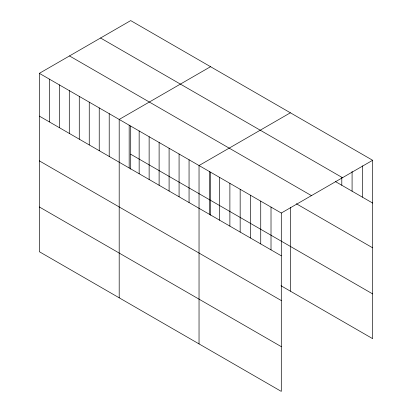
<?xml version="1.0" encoding="UTF-8"?>
<svg xmlns="http://www.w3.org/2000/svg" width="412" height="412" viewBox="0 0 412 412"><rect width="100%" height="100%" fill="white"/><g stroke="black" fill="none" stroke-linecap="round" stroke-linejoin="round"><path stroke-width="0.62" d="M39.351 73.341L281.298 213.03L281.298 391.4L39.351 251.711L39.351 73.341L130.702 20.6L372.649 160.289L372.649 338.659L280.963 285.722M210.547 66.698L119.192 119.439L119.192 297.809M290.388 112.795L199.037 165.536L199.037 343.907M281.298 213.03L372.649 160.289M100.559 38.007L342.501 177.69M335.306 181.507L372.649 203.065M69.499 55.939L311.441 195.623M296.341 203.755L372.649 247.813M130.702 154.227L372.649 293.911M39.351 116.122L281.298 255.806M39.351 160.865L281.298 300.554M39.351 206.968L281.298 346.657M362.364 165.845L362.364 197.132M352.085 171.397L352.085 191.194M341.8 177.593L341.8 185.256M290.388 207.36L290.388 291.166M271.014 207.092L271.014 249.873M260.734 201.154L260.734 243.935M250.45 195.216L250.45 237.997M240.165 189.283L240.165 232.059M229.886 183.345L229.886 226.126M219.601 177.407L219.601 220.188M210.547 172.149L210.547 215.239M209.317 171.469L209.317 214.25M189.057 159.774L189.057 202.555M179.076 154.011L179.076 196.792M169.095 148.248L169.095 191.029M159.114 142.485L159.114 185.266M149.134 136.722L149.134 179.503M139.153 130.965L139.153 173.74M130.702 126.051L130.702 169.141M129.172 125.202L129.172 167.978M109.211 113.676L109.211 156.457M99.23 107.913L99.23 150.694M89.25 102.15L89.25 144.931M79.274 96.393L79.274 139.168M69.293 90.63L69.293 133.406M59.313 84.867L59.313 127.648M49.332 79.104L49.332 121.885"/></g></svg>
